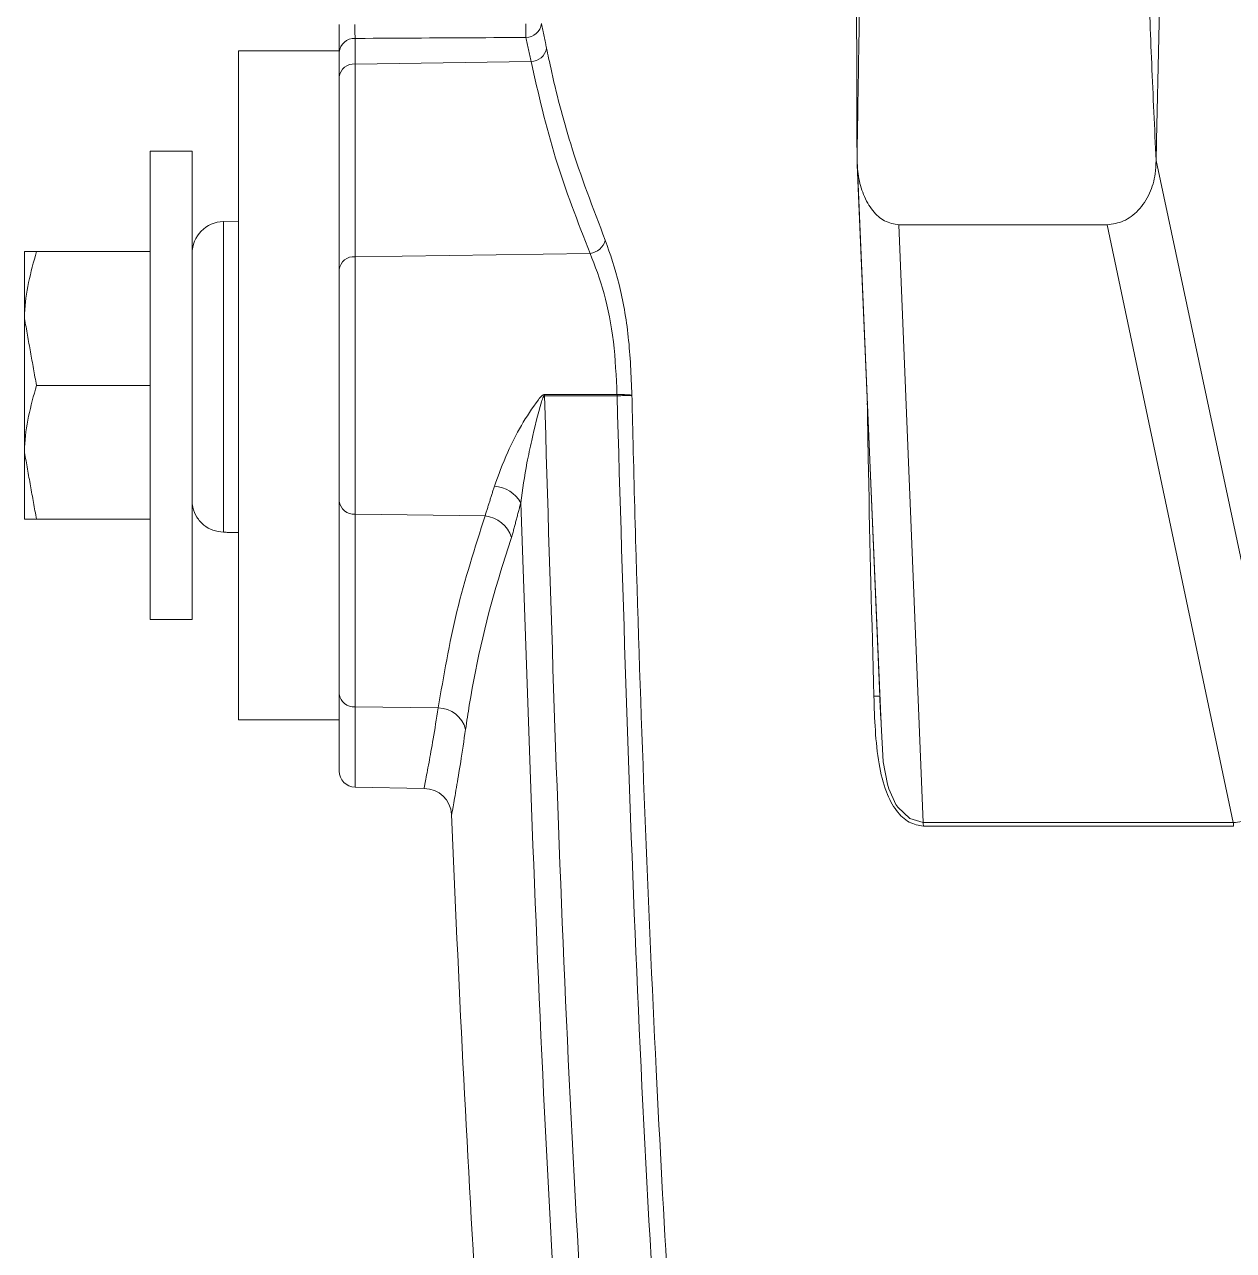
# Model space of a CAD drawing. Extents: x 11 to 120, y 2 to 94.
# Drawn here: x 50.899 to 53.157, y 8.706 to 10.997 of the extents above; entities that cross this region are included whole.
import ezdxf

# ---------------------------------------------------------------- set-up
doc = ezdxf.new("R2010")
doc.units = 0
doc.header["$MEASUREMENT"] = 0
doc.linetypes.add('SLD-Solid', pattern=[0])
doc.layers.add('OBJECT', color=7, linetype='CONTINUOUS')

msp = doc.modelspace()

# ---------------------------------------------------------------- linework, layer by layer
at = {"layer": 'OBJECT', "color": 7, "linetype": 'SLD-Solid', "lineweight": 15}
for p, q in [((51.516, 10.9708), (51.516, 10.9229)), ((51.2985, 9.6975), (51.2985, 10.9475)), ((51.2985, 10.9475), (51.4865, 10.9475)), ((51.4865, 10.4009), (51.4865, 10.9475)), ((51.8446, 10.9275), (51.516, 10.9229)), ((51.516, 10.9229), (51.516, 10.5629)), ((51.2115, 10.76), (51.1335, 10.76)), ((51.1335, 9.885), (51.1335, 10.76)), ((51.2115, 9.885), (51.2115, 10.76)), ((52.4536, 10.7425), (52.496, 9.7413)), ((53.0122, 10.7425), (53.2253, 9.7413)), ((52.4541, 10.7343), (52.4985, 9.6894)), ((51.2985, 10.6295), (51.2699, 10.6288)), ((51.2699, 10.6288), (51.2699, 10.0482)), ((52.5318, 10.6225), (52.9207, 10.6225)), ((52.5318, 10.6225), (52.5771, 9.506)), ((52.9207, 10.6225), (53.1563, 9.506)), ((50.8985, 10.5725), (50.8985, 10.4475)), ((51.1335, 10.5725), (50.9208, 10.5725)), ((51.955, 10.5691), (51.516, 10.5629)), ((51.516, 10.5629), (51.516, 10.0821)), ((50.8985, 10.4475), (50.8985, 10.1975)), ((51.4865, 10.2442), (51.4865, 10.4009)), ((51.1335, 10.3225), (50.9208, 10.3225)), ((51.8698, 10.3032), (51.8698, 10.3054)), ((51.4865, 9.6975), (51.4865, 10.2442)), ((50.8985, 10.0725), (50.8985, 10.1975)), ((51.7588, 10.0787), (51.516, 10.0821)), ((51.516, 10.0821), (51.516, 9.7221)), ((51.1335, 10.0725), (50.9208, 10.0725)), ((51.1335, 9.885), (51.2115, 9.885)), ((51.6713, 9.72), (51.516, 9.7221)), ((51.516, 9.7221), (51.516, 9.572)), ((51.4865, 9.6975), (51.2985, 9.6975)), ((51.4865, 9.602), (51.4865, 9.6975)), ((51.516, 9.572), (51.6449, 9.5698))]:
    msp.add_line(p, q, dxfattribs=at)
at = {"layer": 'OBJECT', "color": 7, "linetype": 'SLD-Solid', "lineweight": 15, "flags": 128}
msp.add_lwpolyline([(52.4988, 9.6894), (52.5027, 9.6196), (52.5102, 9.5774), (52.5127, 9.5689), (52.5263, 9.5397), (52.5297, 9.5347), (52.5519, 9.5136), (52.5771, 9.506), (52.5771, 9.506), (52.5771, 9.506)], dxfattribs=at)
at = {"layer": 'OBJECT', "color": 7, "linetype": 'SLD-Solid', "lineweight": 15}
for centre, radius, start, end in [((51.8342, 11.0026), 0.0302, 271.208, 352.3738), ((51.153, 10.9923), 0.6821, 358.3353, 0.5015), ((51.5145, 10.9427), 0.0281, 87.0239, 175.6059), ((51.844, 10.9579), 0.0303, 271.0885, 348.7016), ((51.5137, 10.8957), 0.0274, 85.2091, 173.088), ((51.2715, 10.5688), 0.06, 91.5, 180), ((51.9509, 10.6024), 0.0335, 277.1063, 345.0134), ((51.5137, 10.5357), 0.0274, 85.2091, 173.088), ((52.0114, 10.0606), 0.2448, 84.9098, 91.4342), ((52.0314, 9.3334), 0.9701, 89.8987, 91.5439), ((51.7724, 10.0732), 0.0611, 29.5561, 86.408), ((51.5137, 10.1094), 0.0274, 186.912, 274.7909), ((51.7532, 10.0212), 0.0578, 17.2707, 84.4672), ((51.5137, 9.7494), 0.0274, 186.912, 274.7909), ((51.6714, 9.6674), 0.0525, 13.808, 90.0653), ((51.5165, 9.602), 0.03, 180, 269), ((51.6447, 9.5182), 0.0514, 3.0953, 89.469), ((102.3125, 11.6225), 50.66, 182.37743, 183.42938), ((52.5021, 9.4965), 0.0755, 1.883, 7.252), ((53.0601, 9.4965), 0.0967, 1.4822, 5.6704)]:
    msp.add_arc(centre, radius, start, end, dxfattribs=at)
for points, knots in [([(52.4639, 11.6225), (52.4638, 11.5676), (52.4635, 11.4528), (52.4617, 11.2781), (52.4593, 11.1001), (52.4564, 10.9216), (52.4545, 10.8029), (52.4536, 10.7425)], [0, 0, 0, 0, 0.187126, 0.391336, 0.595144, 0.79397, 1, 1, 1, 1]), ([(53.0122, 10.7425), (53.0094, 10.8029), (53.0039, 10.9216), (52.997, 11.1001), (52.9915, 11.2781), (52.9878, 11.4527), (52.9873, 11.5676), (52.9871, 11.6225)], [0, 0, 0, 0, 0.206019, 0.404831, 0.608657, 0.812864, 1, 1, 1, 1]), ([(51.4865, 10.9449), (51.4865, 10.9493), (51.4865, 10.9577), (51.4865, 10.9765), (51.4865, 10.99), (51.4865, 10.9967)], [0, 0, 0, 0, 0.352796, 0.676398, 1, 1, 1, 1]), ([(51.5157, 10.9967), (51.5157, 10.9934), (51.5157, 10.9866), (51.5158, 10.9772), (51.5159, 10.973), (51.516, 10.9708)], [0, 0, 0, 0, 0.323544, 0.647121, 1, 1, 1, 1]), ([(51.8349, 10.9725), (51.8149, 10.9724), (51.7149, 10.9719), (51.6086, 10.9713), (51.5223, 10.9708), (51.516, 10.9708)], [0, 0, 0, 0, 0.188103, 0.940514, 1, 1, 1, 1]), ([(51.8738, 10.9519), (51.8763, 10.94), (51.8887, 10.8803), (51.9197, 10.7601), (51.9604, 10.6535), (51.9833, 10.5937)], [0, 0, 0, 0, 0.098894, 0.49458, 1, 1, 1, 1]), ([(51.955, 10.5691), (51.932, 10.6281), (51.8859, 10.7465), (51.8584, 10.8671), (51.8446, 10.9275)], [0, 0, 0, 0, 0.499036, 1, 1, 1, 1]), ([(52.4536, 10.7425), (52.4537, 10.7387), (52.454, 10.7288), (52.4568, 10.707), (52.4649, 10.6771), (52.482, 10.6479), (52.5051, 10.6272), (52.5227, 10.6241), (52.5318, 10.6225)], [0, 0, 0, 0, 0.061294, 0.157978, 0.353027, 0.568967, 0.775602, 1, 1, 1, 1]), ([(52.9207, 10.6225), (52.9311, 10.624), (52.9519, 10.627), (52.9802, 10.6482), (53.001, 10.6794), (53.0111, 10.7131), (53.0119, 10.7343), (53.0122, 10.7425)], [0, 0, 0, 0, 0.217939, 0.435238, 0.661578, 0.868608, 1, 1, 1, 1]), ([(51.9833, 10.5937), (51.9924, 10.5678), (52.01, 10.5179), (52.0286, 10.4141), (52.0316, 10.341), (52.0331, 10.3044)], [0, 0, 0, 0, 0.349078, 0.674132, 1, 1, 1, 1]), ([(50.8985, 10.4475), (50.8985, 10.4505), (50.8988, 10.4927), (50.9102, 10.5341), (50.9208, 10.5725)], [0, 0, 0, 0, 0.070214, 1, 1, 1, 1]), ([(50.9208, 10.5725), (50.9117, 10.5725), (50.8998, 10.5725), (50.8988, 10.5725), (50.8985, 10.5725)], [0, 0, 0, 0, 0.768151, 1, 1, 1, 1]), ([(52.0052, 10.3053), (52.0037, 10.3387), (52.0007, 10.4055), (51.9819, 10.5002), (51.9642, 10.5456), (51.955, 10.5691)], [0, 0, 0, 0, 0.324523, 0.649386, 1, 1, 1, 1]), ([(50.8985, 10.1975), (50.8985, 10.2005), (50.8988, 10.2427), (50.9102, 10.2841), (50.9208, 10.3225)], [0, 0, 0, 0, 0.070214, 1, 1, 1, 1]), ([(51.7762, 10.1342), (51.7838, 10.1551), (51.8026, 10.2069), (51.8361, 10.2666), (51.8617, 10.3001), (51.8647, 10.3032), (51.8672, 10.3049), (51.8688, 10.3054), (51.8696, 10.3054), (51.8698, 10.3054)], [0, 0, 0, 0, 0.3745, 0.926844, 0.953374, 0.977897, 0.987313, 0.997171, 1, 1, 1, 1]), ([(51.8255, 10.1033), (51.8288, 10.1281), (51.834, 10.1665), (51.8483, 10.2297), (51.8572, 10.2699), (51.8658, 10.2969), (51.8672, 10.3004), (51.8683, 10.3023), (51.869, 10.303), (51.8693, 10.3032), (51.8696, 10.3032), (51.8697, 10.3032), (51.8698, 10.3032)], [0, 0, 0, 0, 0.37593, 0.58147, 0.938747, 0.964182, 0.985816, 0.992803, 0.995664, 0.998558, 0.998579, 1, 1, 1, 1]), ([(51.8698, 10.3054), (51.9048, 10.3054), (51.95, 10.3054), (51.9951, 10.3053), (52.0052, 10.3053)], [0, 0, 0, 0, 0.775375, 1, 1, 1, 1]), ([(51.8698, 10.3032), (51.8815, 9.9141), (51.9048, 9.1357), (51.9762, 7.9687), (52.072, 6.8024), (52.1603, 6.0267), (52.2045, 5.6388)], [0, 0, 0, 0, 0.249631, 0.499408, 0.749629, 1, 1, 1, 1]), ([(52.0053, 10.3032), (51.9799, 10.3032), (51.9347, 10.3032), (51.8896, 10.3032), (51.8698, 10.3032)], [0, 0, 0, 0, 0.56264, 1, 1, 1, 1]), ([(52.33, 5.7325), (52.2872, 6.1116), (52.2016, 6.8699), (52.1087, 8.0116), (52.0392, 9.1562), (52.0166, 9.9208), (52.0053, 10.3032)], [0, 0, 0, 0, 0.249634, 0.499416, 0.749635, 1, 1, 1, 1]), ([(52.0331, 10.3035), (52.0336, 10.2835), (52.0359, 10.1836), (52.0471, 9.7637), (52.0735, 9.0877), (52.124, 8.2159), (52.1867, 7.3881), (52.2628, 6.561), (52.3259, 6.0107), (52.3575, 5.7356)], [0, 0, 0, 0, 0.013096, 0.06548, 0.275026, 0.456131, 0.637291, 0.818617, 1, 1, 1, 1]), ([(52.4851, 9.742), (52.4813, 9.8824), (52.4764, 10.065), (52.4734, 10.2477), (52.4728, 10.2899)], [0, 0, 0, 0, 0.769068, 1, 1, 1, 1]), ([(51.2699, 10.0482), (51.2633, 10.049), (51.2501, 10.0506), (51.2328, 10.061), (51.2195, 10.076), (51.2128, 10.0925), (51.2115, 10.1036), (51.2115, 10.108), (51.2115, 10.1082)], [0, 0, 0, 0, 0.210793, 0.421499, 0.634659, 0.853327, 0.995327, 1, 1, 1, 1]), ([(52.1557, 5.6333), (52.1515, 5.6681), (52.1306, 5.8418), (52.0789, 6.2939), (52.0084, 6.9904), (51.9307, 7.9271), (51.8642, 8.9647), (51.8384, 9.7238), (51.8255, 10.1033)], [0, 0, 0, 0, 0.023416, 0.117081, 0.304445, 0.491809, 0.745904, 1, 1, 1, 1]), ([(51.6713, 9.72), (51.6815, 9.7801), (51.7019, 9.9006), (51.7398, 10.0193), (51.7588, 10.0787)], [0, 0, 0, 0, 0.499153, 1, 1, 1, 1]), ([(50.8985, 10.0725), (50.8988, 10.0725), (50.8998, 10.0725), (50.9117, 10.0725), (50.9208, 10.0725)], [0, 0, 0, 0, 0.231849, 1, 1, 1, 1]), ([(51.8084, 10.0384), (51.8016, 10.0177), (51.7675, 9.9142), (51.7396, 9.7944), (51.7246, 9.695), (51.7224, 9.68)], [0, 0, 0, 0, 0.174851, 0.874797, 1, 1, 1, 1]), ([(52.5776, 9.499), (52.5686, 9.5006), (52.5505, 9.5039), (52.526, 9.527), (52.5056, 9.5645), (52.4883, 9.638), (52.4864, 9.6994), (52.4851, 9.742)], [0, 0, 0, 0, 0.13867, 0.277419, 0.423115, 0.599885, 1, 1, 1, 1]), ([(52.4851, 9.742), (52.4887, 9.7419), (52.4958, 9.7418), (52.496, 9.7414), (52.496, 9.7412)], [0, 0, 0, 0, 0.499999, 1, 1, 1, 1]), ([(52.496, 9.7413), (52.496, 9.7413), (52.4961, 9.7402), (52.4968, 9.723), (52.4978, 9.7057), (52.4988, 9.6894)], [0, 0, 0, 0, 0.000045, 0.064503, 1, 1, 1, 1]), ([(53.1563, 9.506), (53.1563, 9.506), (53.1673, 9.5059), (53.1894, 9.5113), (53.2171, 9.5318), (53.2308, 9.5542), (53.2409, 9.5804), (53.2438, 9.6), (53.2435, 9.6378), (53.2369, 9.6807), (53.2293, 9.7211), (53.2253, 9.7413), (53.2253, 9.7413)], [0, 0, 0, 0, 0.000008, 0.138336, 0.276648, 0.396795, 0.417207, 0.570266, 0.591197, 0.794579, 0.999992, 1, 1, 1, 1]), ([(51.6449, 9.5713), (51.6448, 9.5708), (51.6442, 9.5676), (51.6471, 9.5818), (51.6531, 9.6131), (51.6616, 9.66), (51.6681, 9.6998), (51.6713, 9.72)], [0, 0, 0, 0, 0.044289, 0.29956, 0.562254, 0.778958, 1, 1, 1, 1]), ([(51.7224, 9.68), (51.7192, 9.6589), (51.7129, 9.6163), (51.7046, 9.5666), (51.6986, 9.5325), (51.6958, 9.5171), (51.6964, 9.5206), (51.6965, 9.5211)], [0, 0, 0, 0, 0.216669, 0.437711, 0.692312, 0.954437, 1, 1, 1, 1]), ([(52.5771, 9.506), (52.5771, 9.506), (52.6607, 9.506), (52.7967, 9.5061), (52.9962, 9.5061), (53.1021, 9.5061), (53.1563, 9.506), (53.1563, 9.506)], [0, 0, 0, 0, 0.000003, 0.497705, 0.748853, 0.999997, 1, 1, 1, 1]), ([(53.1567, 9.499), (53.1033, 9.499), (52.9965, 9.4989), (52.7966, 9.4989), (52.6651, 9.499), (52.5776, 9.499)], [0, 0, 0, 0, 0.251148, 0.502295, 1, 1, 1, 1])]:
    msp.add_open_spline(points, degree=3, knots=knots, dxfattribs=at)
for points in [[(53.0316, 11.6225), (53.0122, 10.7425)], [(52.4536, 10.7425), (52.4517, 11.3597)], [(51.8641, 10.9986), (51.8738, 10.9519)], [(51.8446, 10.9275), (51.8349, 10.9725)], [(50.9208, 10.3225), (50.8985, 10.4475)], [(52.0053, 10.3032), (52.0052, 10.3053)], [(52.0331, 10.3044), (52.0331, 10.3035)], [(50.9208, 10.0725), (50.8985, 10.1975)], [(51.7588, 10.0787), (51.7762, 10.1342)], [(51.8255, 10.1033), (51.8084, 10.0384)], [(51.2699, 10.0482), (51.2985, 10.0475)], [(52.4957, 9.7561), (52.496, 9.7412)]]:
    msp.add_open_spline(points, degree=1, dxfattribs=at)

doc.saveas('drawing.dxf')
